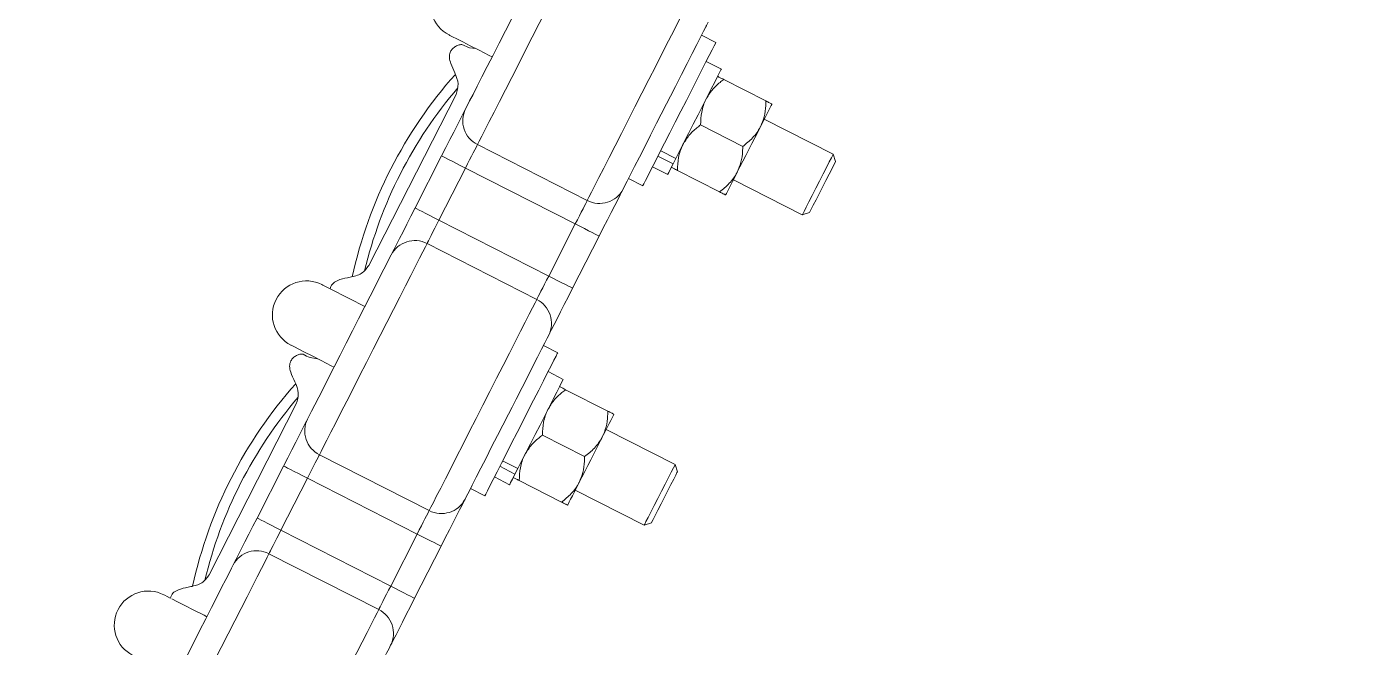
# Model space of a CAD drawing. Header units: millimetres. Extents: x 1587714 to 3094800, y -694377 to -413614.
# Drawn here: x 2058722.5 to 2058972.6, y -549981.8 to -549865.9 of the extents above; entities that cross this region are included whole.
import ezdxf

# ---------------------------------------------------------------- set-up
doc = ezdxf.new("R2010")
doc.units = ezdxf.units.MM
doc.layers.add('M0_EQUIPOS', color=7, linetype='Continuous')

# ---------------------------------------------------------------- blocks, each defined once
blk = doc.blocks.new('poste doble terminal TM1')
at = {"layer": 'M0_EQUIPOS', "linetype": 'Continuous', "lineweight": 15}
for p, q in [((1463.43, 8876.73), (1460.75, 8878.09)), ((1464.46, 8871.76), (1461.63, 8873.2)), ((1464.9, 8869.84), (1472.78, 8865.82)), ((1398.66, 8835.12), (1414.93, 8867.05)), ((1460.58, 8861.35), (1468.45, 8857.34)), ((1485.34, 8855.86), (1472.47, 8862.42)), ((1418.94, 8857.68), (1439.42, 8847.24)), ((1455.97, 8855.1), (1453.14, 8856.54)), ((1485.78, 8854.51), (1485.34, 8855.86)), ((1407.3, 8845.84), (1412.25, 8855.57)), ((1451.61, 8853.53), (1454.44, 8852.09)), ((1455.45, 8854.08), (1452.62, 8855.52)), ((1455.97, 8855.1), (1455.45, 8854.08)), ((1416.71, 8853.3), (1411.75, 8843.58)), ((1416.71, 8853.3), (1437.19, 8842.86)), ((1447.13, 8851.36), (1449.81, 8850)), ((1456.25, 8852.86), (1464.13, 8848.85)), ((1466.7, 8851.1), (1479.57, 8844.54)), ((1411.75, 8843.58), (1432.24, 8833.14)), ((1479.57, 8844.54), (1480.92, 8844.98)), ((1432.24, 8833.14), (1437.19, 8842.86)), ((1409.52, 8839.2), (1430.01, 8828.76)), ((1441.65, 8840.59), (1436.69, 8830.87)), ((1433.92, 8818.82), (1431.24, 8820.18)), ((1434.95, 8813.84), (1432.12, 8815.29)), ((1435.39, 8811.92), (1443.27, 8807.91)), ((1368.85, 8777.33), (1385.12, 8809.27)), ((1431.07, 8803.43), (1438.94, 8799.42)), ((1455.83, 8797.94), (1442.96, 8804.5)), ((1389.44, 8799.78), (1409.92, 8789.35)), ((1426.46, 8797.19), (1423.63, 8798.63)), ((1377.8, 8787.95), (1382.75, 8797.67)), ((1425.94, 8796.16), (1423.11, 8797.61)), ((1426.46, 8797.19), (1425.94, 8796.16)), ((1456.27, 8796.6), (1455.83, 8797.94)), ((1387.21, 8795.4), (1382.25, 8785.68)), ((1387.21, 8795.4), (1407.69, 8784.97)), ((1417.63, 8793.45), (1420.3, 8792.09)), ((1422.1, 8795.62), (1424.93, 8794.18)), ((1426.74, 8794.95), (1434.62, 8790.93)), ((1437.19, 8793.19), (1450.06, 8786.63)), ((1450.06, 8786.63), (1451.41, 8787.07)), ((1382.25, 8785.68), (1402.74, 8775.24)), ((1402.74, 8775.24), (1407.69, 8784.97)), ((1380.02, 8781.3), (1400.51, 8770.86)), ((1412.15, 8782.7), (1407.19, 8772.97))]:
    blk.add_line(p, q, dxfattribs=at)
at = {"layer": 'M0_EQUIPOS', "linetype": 'Continuous', "lineweight": 15, "flags": 128}
for points in [[(1438.8, 8896.67), (1438.37, 8895.81), (1437.78, 8894.66), (1437.05, 8893.22), (1436.19, 8891.53), (1435.21, 8889.61), (1434.13, 8887.48), (1432.96, 8885.2), (1431.73, 8882.78), (1430.45, 8880.28), (1429.16, 8877.73), (1427.85, 8875.17), (1426.57, 8872.65), (1425.33, 8870.21), (1424.14, 8867.89), (1423.03, 8865.72), (1422.03, 8863.73), (1421.13, 8861.98), (1420.36, 8860.47), (1419.73, 8859.24), (1419.26, 8858.3), (1418.94, 8857.68)], [(1416.72, 8864.33), (1417.02, 8864.92), (1417.48, 8865.84), (1418.11, 8867.06), (1418.87, 8868.56), (1419.76, 8870.31), (1420.76, 8872.27), (1421.84, 8874.39), (1422.98, 8876.62), (1424.15, 8878.93), (1425.34, 8881.25), (1426.5, 8883.53), (1427.62, 8885.73), (1428.67, 8887.79), (1429.63, 8889.68), (1430.48, 8891.34), (1431.19, 8892.74), (1431.76, 8893.85), (1432.17, 8894.65)], [(1439.42, 8847.24), (1439.74, 8847.87), (1440.22, 8848.8), (1440.84, 8850.03), (1441.61, 8851.54), (1442.51, 8853.3), (1443.52, 8855.28), (1444.62, 8857.45), (1445.81, 8859.78), (1447.05, 8862.22), (1448.34, 8864.74), (1449.64, 8867.29), (1450.94, 8869.84), (1452.21, 8872.34), (1453.44, 8874.76), (1454.61, 8877.05), (1455.69, 8879.17), (1456.67, 8881.09), (1457.53, 8882.79), (1458.26, 8884.22), (1458.85, 8885.38), (1459.29, 8886.23)], [(1461.56, 8879.67), (1461.15, 8878.88), (1460.59, 8877.76), (1459.87, 8876.36), (1459.03, 8874.7), (1458.07, 8872.82), (1457.01, 8870.75), (1455.89, 8868.55), (1454.96, 8866.73)], [(1461.99, 8880.53), (1461.93, 8880.39), (1461.86, 8880.27), (1461.8, 8880.15), (1461.74, 8880.04), (1461.69, 8879.94), (1461.64, 8879.84), (1461.6, 8879.75), (1461.56, 8879.67)], [(1413.64, 8878.14), (1413.8, 8878.06), (1414.29, 8877.81), (1415.09, 8877.4), (1416.19, 8876.84), (1417.58, 8876.13), (1419.24, 8875.28), (1421.14, 8874.32), (1421.67, 8874.05)], [(1416.03, 8876.35), (1417.44, 8875.77), (1418.64, 8875.59)], [(1463.43, 8876.73), (1463.35, 8876.58), (1463.11, 8876.12), (1462.73, 8875.36), (1462.19, 8874.31), (1461.53, 8873.01), (1460.76, 8871.49), (1459.88, 8869.77), (1458.93, 8867.91), (1457.93, 8865.94), (1456.89, 8863.9), (1455.85, 8861.86), (1454.83, 8859.85), (1453.84, 8857.92), (1452.93, 8856.12), (1452.1, 8854.49), (1451.37, 8853.07), (1450.77, 8851.89), (1450.31, 8850.98), (1449.99, 8850.36), (1449.83, 8850.04), (1449.81, 8850)], [(1464.46, 8871.76), (1464.38, 8871.61), (1464.14, 8871.14), (1463.75, 8870.38), (1463.23, 8869.34), (1462.58, 8868.07), (1461.82, 8866.59), (1460.99, 8864.97), (1460.12, 8863.24), (1459.22, 8861.47), (1458.32, 8859.72), (1457.47, 8858.04), (1456.67, 8856.48), (1455.97, 8855.1)], [(1454.96, 8866.73), (1454.22, 8865.27), (1453.23, 8863.33)], [(1412.25, 8855.57), (1413.04, 8857.11), (1413.8, 8858.6), (1414.51, 8860), (1415.16, 8861.27), (1415.71, 8862.36), (1416.17, 8863.26), (1416.51, 8863.92), (1416.72, 8864.33)], [(1473.91, 8865.25), (1473.87, 8865.17), (1473.76, 8864.96), (1473.58, 8864.6), (1473.33, 8864.11), (1473.02, 8863.49), (1472.64, 8862.76), (1472.22, 8861.93), (1471.75, 8861)], [(1453.23, 8863.33), (1452.37, 8861.65), (1451.23, 8859.41), (1450.15, 8857.29), (1449.16, 8855.33), (1448.27, 8853.59), (1447.5, 8852.08), (1446.88, 8850.86), (1446.41, 8849.94), (1446.11, 8849.35)], [(1467.42, 8852.52), (1467.93, 8853.51), (1468.47, 8854.56), (1469.02, 8855.65), (1469.59, 8856.76), (1470.15, 8857.87), (1470.7, 8858.96), (1471.24, 8860.01), (1471.75, 8861)], [(1418.94, 8857.68), (1418.83, 8857.47), (1418.67, 8857.14), (1418.44, 8856.7), (1418.16, 8856.15), (1417.84, 8855.51), (1417.48, 8854.81), (1417.1, 8854.07), (1416.71, 8853.3)], [(1479.57, 8844.54), (1479.66, 8844.71), (1479.9, 8845.19), (1480.3, 8845.97), (1480.82, 8846.99), (1481.43, 8848.19), (1482.11, 8849.52), (1482.8, 8850.88), (1483.48, 8852.21), (1484.09, 8853.42), (1484.61, 8854.44), (1485.01, 8855.21), (1485.26, 8855.69), (1485.34, 8855.86)], [(1416.71, 8853.3), (1415.84, 8853.74), (1415, 8854.17), (1414.23, 8854.56), (1413.56, 8854.9), (1413, 8855.19), (1412.59, 8855.4), (1412.34, 8855.52), (1412.25, 8855.57)], [(1455.45, 8854.08), (1454.97, 8853.14), (1454.64, 8852.49), (1454.46, 8852.15), (1454.44, 8852.09)], [(1485.78, 8854.51), (1485.69, 8854.35), (1485.45, 8853.88), (1485.07, 8853.12), (1484.56, 8852.13), (1483.98, 8850.98), (1483.35, 8849.75), (1482.72, 8848.51), (1482.13, 8847.36), (1481.63, 8846.38), (1481.24, 8845.62), (1481, 8845.14), (1480.92, 8844.98), (1480.92, 8844.98)], [(1465.26, 8848.27), (1465.3, 8848.35), (1465.41, 8848.56), (1465.59, 8848.92), (1465.84, 8849.41), (1466.15, 8850.03), (1466.53, 8850.76), (1466.95, 8851.59), (1467.42, 8852.52)], [(1446.11, 8849.35), (1445.9, 8848.94), (1445.56, 8848.28), (1445.11, 8847.39), (1444.55, 8846.29), (1443.9, 8845.02), (1443.19, 8843.62), (1442.43, 8842.13), (1441.65, 8840.59)], [(1402.83, 8837.09), (1403.04, 8837.5), (1403.38, 8838.16), (1403.84, 8839.05), (1404.4, 8840.15), (1405.04, 8841.42), (1405.75, 8842.82), (1406.51, 8844.31), (1407.3, 8845.84)], [(1411.75, 8843.58), (1410.88, 8844.02), (1410.05, 8844.44), (1409.28, 8844.84), (1408.6, 8845.18), (1408.05, 8845.46), (1407.64, 8845.67), (1407.38, 8845.8), (1407.3, 8845.84)], [(1437.19, 8842.86), (1437.58, 8843.63), (1437.96, 8844.38), (1438.32, 8845.08), (1438.64, 8845.71), (1438.92, 8846.26), (1439.15, 8846.71), (1439.32, 8847.04), (1439.42, 8847.24)], [(1411.75, 8843.58), (1411.36, 8842.81), (1410.98, 8842.06), (1410.63, 8841.36), (1410.3, 8840.73), (1410.02, 8840.18), (1409.8, 8839.73), (1409.63, 8839.4), (1409.52, 8839.2)], [(1441.65, 8840.59), (1441.56, 8840.64), (1441.31, 8840.76), (1440.9, 8840.97), (1440.34, 8841.26), (1439.67, 8841.6), (1438.9, 8841.99), (1438.06, 8842.42), (1437.19, 8842.86)], [(1409.52, 8839.2), (1409.21, 8838.58), (1408.74, 8837.66), (1408.13, 8836.45), (1407.37, 8834.98), (1406.49, 8833.25), (1405.5, 8831.31), (1404.42, 8829.18), (1403.25, 8826.9), (1402.03, 8824.49), (1400.77, 8822.01), (1399.48, 8819.49), (1398.2, 8816.97), (1396.93, 8814.49), (1395.71, 8812.08), (1394.54, 8809.8), (1393.46, 8807.67), (1392.47, 8805.72), (1391.59, 8804), (1390.84, 8802.52), (1390.22, 8801.32), (1389.75, 8800.4), (1389.44, 8799.78)], [(1387.22, 8806.43), (1387.51, 8807.01), (1387.96, 8807.9), (1388.57, 8809.08), (1389.31, 8810.54), (1390.17, 8812.23), (1391.14, 8814.13), (1392.19, 8816.19), (1393.3, 8818.37), (1394.45, 8820.62), (1395.61, 8822.9), (1396.75, 8825.15), (1397.86, 8827.33), (1398.91, 8829.39), (1399.88, 8831.28), (1400.74, 8832.98), (1401.48, 8834.43), (1402.09, 8835.62), (1402.54, 8836.51), (1402.83, 8837.09)], [(1397.92, 8827.45), (1397.4, 8827.72), (1395.5, 8828.68), (1393.84, 8829.53), (1392.45, 8830.24), (1391.34, 8830.8), (1390.54, 8831.21), (1390.06, 8831.46), (1389.9, 8831.54)], [(1430.01, 8828.76), (1430.11, 8828.96), (1430.28, 8829.3), (1430.51, 8829.74), (1430.79, 8830.29), (1431.11, 8830.92), (1431.46, 8831.62), (1431.84, 8832.37), (1432.24, 8833.14)], [(1436.69, 8830.87), (1435.91, 8829.33), (1435.15, 8827.84), (1434.43, 8826.44), (1433.79, 8825.17), (1433.23, 8824.07), (1432.77, 8823.18), (1432.44, 8822.52), (1432.23, 8822.11)], [(1436.69, 8830.87), (1436.61, 8830.91), (1436.35, 8831.04), (1435.94, 8831.25), (1435.39, 8831.53), (1434.71, 8831.88), (1433.94, 8832.27), (1433.11, 8832.7), (1432.24, 8833.14)], [(1409.92, 8789.35), (1410.24, 8789.96), (1410.7, 8790.88), (1411.32, 8792.09), (1412.07, 8793.56), (1412.95, 8795.29), (1413.94, 8797.23), (1415.03, 8799.36), (1416.19, 8801.65), (1417.41, 8804.05), (1418.68, 8806.53), (1419.96, 8809.05), (1421.25, 8811.57), (1422.51, 8814.06), (1423.74, 8816.46), (1424.9, 8818.74), (1425.99, 8820.87), (1426.98, 8822.82), (1427.86, 8824.54), (1428.61, 8826.02), (1429.22, 8827.23), (1429.69, 8828.14), (1430.01, 8828.76)], [(1432.23, 8822.11), (1431.93, 8821.53), (1431.48, 8820.64), (1430.88, 8819.46), (1430.14, 8818), (1429.27, 8816.31), (1428.31, 8814.41), (1427.26, 8812.35), (1426.15, 8810.17), (1425.39, 8808.68)], [(1384.13, 8820.22), (1384.29, 8820.14), (1384.78, 8819.89), (1385.58, 8819.49), (1386.68, 8818.92), (1388.07, 8818.21), (1389.73, 8817.37), (1391.63, 8816.4), (1392.16, 8816.13)], [(1433.92, 8818.82), (1433.84, 8818.66), (1433.6, 8818.2), (1433.22, 8817.44), (1432.69, 8816.4), (1432.02, 8815.1), (1431.25, 8813.57), (1430.37, 8811.86), (1429.42, 8809.99), (1428.42, 8808.02), (1427.38, 8805.99), (1426.34, 8803.94), (1425.32, 8801.93), (1424.33, 8800.01), (1423.42, 8798.21), (1422.59, 8796.58), (1421.86, 8795.16), (1421.26, 8793.98), (1420.8, 8793.06), (1420.48, 8792.44), (1420.32, 8792.13), (1420.3, 8792.09)], [(1434.95, 8813.84), (1434.87, 8813.69), (1434.63, 8813.23), (1434.25, 8812.47), (1433.72, 8811.43), (1433.07, 8810.15), (1432.31, 8808.68), (1431.49, 8807.05), (1430.61, 8805.32), (1429.71, 8803.56), (1428.81, 8801.8), (1427.96, 8800.12), (1427.16, 8798.57), (1426.46, 8797.19)], [(1425.39, 8808.68), (1424.71, 8807.35), (1423.67, 8805.32)], [(1382.75, 8797.67), (1383.54, 8799.21), (1384.3, 8800.7), (1385.01, 8802.1), (1385.66, 8803.37), (1386.22, 8804.47), (1386.67, 8805.36), (1387.01, 8806.02), (1387.22, 8806.43)], [(1444.4, 8807.33), (1444.36, 8807.26), (1444.25, 8807.04), (1444.07, 8806.69), (1443.82, 8806.19), (1443.51, 8805.58), (1443.13, 8804.85), (1442.71, 8804.01), (1442.24, 8803.09)], [(1423.67, 8805.32), (1422.69, 8803.39), (1421.58, 8801.22), (1420.53, 8799.16), (1419.57, 8797.26), (1418.7, 8795.56), (1417.96, 8794.11), (1417.36, 8792.92), (1416.9, 8792.03), (1416.61, 8791.46)], [(1437.91, 8794.6), (1438.42, 8795.6), (1438.96, 8796.65), (1439.51, 8797.74), (1440.08, 8798.84), (1440.64, 8799.95), (1441.2, 8801.04), (1441.73, 8802.09), (1442.24, 8803.09)], [(1389.44, 8799.78), (1389.34, 8799.58), (1389.17, 8799.25), (1388.94, 8798.8), (1388.66, 8798.25), (1388.34, 8797.62), (1387.98, 8796.92), (1387.6, 8796.17), (1387.21, 8795.4)], [(1387.21, 8795.4), (1386.34, 8795.85), (1385.5, 8796.27), (1384.73, 8796.66), (1384.06, 8797.01), (1383.5, 8797.29), (1383.09, 8797.5), (1382.84, 8797.63), (1382.75, 8797.67)], [(1425.94, 8796.16), (1425.46, 8795.23), (1425.13, 8794.58), (1424.95, 8794.23), (1424.93, 8794.18)], [(1450.06, 8786.63), (1450.15, 8786.79), (1450.39, 8787.28), (1450.79, 8788.05), (1451.31, 8789.07), (1451.92, 8790.28), (1452.6, 8791.6), (1453.29, 8792.97), (1453.97, 8794.29), (1454.58, 8795.5), (1455.11, 8796.52), (1455.5, 8797.3), (1455.75, 8797.78), (1455.83, 8797.94)], [(1456.27, 8796.6), (1456.18, 8796.44), (1455.94, 8795.96), (1455.56, 8795.2), (1455.05, 8794.22), (1454.47, 8793.07), (1453.84, 8791.83), (1453.21, 8790.6), (1452.62, 8789.45), (1452.12, 8788.46), (1451.73, 8787.7), (1451.49, 8787.23), (1451.41, 8787.07), (1451.41, 8787.07)], [(1435.75, 8790.36), (1435.79, 8790.43), (1435.9, 8790.65), (1436.08, 8791), (1436.33, 8791.49), (1436.65, 8792.11), (1437.02, 8792.84), (1437.44, 8793.68), (1437.91, 8794.6)], [(1416.61, 8791.46), (1416.4, 8791.05), (1416.06, 8790.38), (1415.61, 8789.49), (1415.05, 8788.39), (1414.4, 8787.13), (1413.69, 8785.73), (1412.93, 8784.23), (1412.15, 8782.7)], [(1407.69, 8784.97), (1408.08, 8785.73), (1408.46, 8786.48), (1408.82, 8787.18), (1409.14, 8787.81), (1409.42, 8788.36), (1409.65, 8788.81), (1409.82, 8789.14), (1409.92, 8789.35)], [(1373.34, 8779.19), (1373.55, 8779.6), (1373.88, 8780.26), (1374.34, 8781.16), (1374.9, 8782.25), (1375.54, 8783.52), (1376.26, 8784.92), (1377.02, 8786.41), (1377.8, 8787.95)], [(1382.25, 8785.68), (1381.39, 8786.12), (1380.55, 8786.55), (1379.78, 8786.94), (1379.1, 8787.28), (1378.55, 8787.57), (1378.14, 8787.78), (1377.88, 8787.91), (1377.8, 8787.95)], [(1382.25, 8785.68), (1381.86, 8784.91), (1381.48, 8784.17), (1381.13, 8783.47), (1380.8, 8782.83), (1380.52, 8782.28), (1380.3, 8781.84), (1380.13, 8781.51), (1380.02, 8781.3)], [(1412.15, 8782.7), (1412.06, 8782.74), (1411.81, 8782.87), (1411.4, 8783.08), (1410.84, 8783.36), (1410.17, 8783.71), (1409.4, 8784.1), (1408.56, 8784.52), (1407.69, 8784.97)], [(1380.02, 8781.3), (1379.7, 8780.68), (1379.23, 8779.74), (1378.6, 8778.51), (1377.83, 8777), (1376.94, 8775.24), (1375.93, 8773.26), (1374.82, 8771.09), (1373.64, 8768.77), (1372.39, 8766.32), (1371.11, 8763.81), (1369.81, 8761.25), (1368.51, 8758.7), (1367.23, 8756.2), (1366, 8753.78), (1364.84, 8751.49), (1363.75, 8749.37), (1362.77, 8747.45), (1361.91, 8745.75), (1361.18, 8744.32), (1360.59, 8743.17), (1360.16, 8742.31)], [(1357.89, 8748.87), (1358.29, 8749.67), (1358.86, 8750.78), (1359.57, 8752.18), (1360.42, 8753.84), (1361.38, 8755.72), (1362.43, 8757.79), (1363.55, 8759.99), (1364.72, 8762.27), (1365.9, 8764.59), (1367.07, 8766.9), (1368.21, 8769.13), (1369.29, 8771.25), (1370.29, 8773.21), (1371.18, 8774.96), (1371.94, 8776.46), (1372.57, 8777.68), (1373.03, 8778.6), (1373.34, 8779.19)], [(1361.57, 8773.02), (1361.03, 8773.29), (1360.55, 8773.54), (1360.39, 8773.62)], [(1400.51, 8770.86), (1400.61, 8771.07), (1400.78, 8771.4), (1401.01, 8771.85), (1401.29, 8772.39), (1401.61, 8773.03), (1401.97, 8773.73), (1402.35, 8774.47), (1402.74, 8775.24)], [(1407.19, 8772.97), (1407.11, 8773.02), (1406.85, 8773.15), (1406.44, 8773.36), (1405.89, 8773.64), (1405.21, 8773.98), (1404.44, 8774.37), (1403.61, 8774.8), (1402.74, 8775.24)], [(1368.42, 8769.53), (1367.89, 8769.8), (1365.99, 8770.77), (1364.33, 8771.61), (1362.94, 8772.32), (1361.88, 8772.86)], [(1380.64, 8731.88), (1381.08, 8732.73), (1381.66, 8733.88), (1382.39, 8735.32), (1383.26, 8737.01), (1384.24, 8738.94), (1385.32, 8741.06), (1386.48, 8743.35), (1387.72, 8745.76), (1388.99, 8748.26), (1390.29, 8750.81), (1391.59, 8753.37), (1392.88, 8755.89), (1394.12, 8758.33), (1395.3, 8760.66), (1396.41, 8762.83), (1397.42, 8764.81), (1398.32, 8766.57), (1399.08, 8768.07), (1399.71, 8769.3), (1400.19, 8770.24), (1400.51, 8770.86)], [(1407.19, 8772.97), (1406.41, 8771.44), (1405.65, 8769.94), (1404.94, 8768.54), (1404.29, 8767.27), (1403.73, 8766.18), (1403.28, 8765.29), (1402.94, 8764.62), (1402.73, 8764.21)], [(1402.73, 8764.21), (1402.43, 8763.62), (1401.96, 8762.7), (1401.34, 8761.48), (1400.57, 8759.98), (1399.68, 8758.23), (1398.68, 8756.27), (1397.6, 8754.15), (1396.46, 8751.92), (1395.81, 8750.64)]]:
    blk.add_lwpolyline(points, dxfattribs=at)
at = {"layer": 'M0_EQUIPOS', "linetype": 'Continuous', "lineweight": 15}
for centre, radius, start, end in [((1416.52, 8883.8), 6.35, 63, 243), ((1477.22, 8815.2), 83.57, 138.3044, 167.6956), ((1477.22, 8815.2), 81.57, 139.4082, 166.5918), ((1421.15, 8862.12), 4.96, 153.4802, 243.4824), ((1441.71, 8851.64), 4.96, 242.5309, 332.5155), ((1407.23, 8834.8), 4.96, 62.5267, 152.5049), ((1387.01, 8825.88), 6.35, 63, 243), ((1427.79, 8824.32), 4.96, 333.4811, 63.4865), ((1389.4, 8823.44), 5.75, 238.4062, 266.9008), ((1447.41, 8757.42), 83.57, 138.3044, 167.6956), ((1447.41, 8757.42), 81.57, 139.4082, 166.5918), ((1391.65, 8804.22), 4.96, 153.4797, 243.482), ((1412.21, 8793.75), 4.96, 242.5306, 332.5159), ((1377.73, 8776.9), 4.96, 62.5267, 152.5052), ((1357.5, 8767.97), 6.35, 63, 243), ((1398.29, 8766.43), 4.96, 333.4801, 63.4865)]:
    blk.add_arc(centre, radius, start, end, dxfattribs=at)
for points, knots in [([(1416.03, 8876.35), (1415.8, 8876.33), (1415.32, 8876.3), (1414.69, 8875.94), (1414.17, 8875.48), (1413.73, 8874.81), (1413.64, 8873.86), (1414.02, 8872.55), (1414.75, 8871.02), (1415.54, 8869.06), (1415.13, 8867.71), (1414.93, 8867.05)], [0, 0, 0, 0, 0.0625738, 0.1289738, 0.1944291, 0.2534412, 0.3455145, 0.4461485, 0.6225005, 0.8183544, 1, 1, 1, 1]), ([(1461.61, 8866.17), (1461.95, 8866.74), (1462.66, 8867.91), (1463.88, 8869.05), (1464.67, 8869.66), (1464.9, 8869.84)], [0, 0, 0, 0, 0.406217, 0.827297, 1, 1, 1, 1]), ([(1463.77, 8870.41), (1463.77, 8870.41), (1463.78, 8870.41), (1463.97, 8870.31), (1464.42, 8870.08), (1464.78, 8869.9), (1464.9, 8869.84)], [0, 0, 0, 0, 0.066546, 0.435289, 0.814559, 1, 1, 1, 1]), ([(1460.58, 8861.35), (1460.62, 8862.16), (1460.7, 8863.81), (1461.22, 8865.4), (1461.6, 8866.15), (1461.61, 8866.17)], [0, 0, 0, 0, 0.484273, 0.986319, 1, 1, 1, 1]), ([(1471.75, 8861), (1472.01, 8861.62), (1472.54, 8862.87), (1472.74, 8864.54), (1472.77, 8865.53), (1472.78, 8865.82)], [0, 0, 0, 0, 0.406209, 0.827199, 1, 1, 1, 1]), ([(1473.91, 8865.25), (1473.91, 8865.25), (1473.9, 8865.25), (1473.71, 8865.35), (1473.26, 8865.58), (1472.9, 8865.76), (1472.78, 8865.82)], [0, 0, 0, 0, 0.066546, 0.435289, 0.814553, 1, 1, 1, 1]), ([(1457.28, 8857.68), (1457.63, 8858.25), (1458.33, 8859.42), (1459.56, 8860.57), (1460.35, 8861.17), (1460.58, 8861.35)], [0, 0, 0, 0, 0.406298, 0.827304, 1, 1, 1, 1]), ([(1468.45, 8857.34), (1469.09, 8857.85), (1470.38, 8858.88), (1471.35, 8860.23), (1471.74, 8860.98), (1471.75, 8861)], [0, 0, 0, 0, 0.484286, 0.986285, 1, 1, 1, 1]), ([(1456.25, 8852.86), (1456.29, 8853.67), (1456.37, 8855.32), (1456.89, 8856.91), (1457.27, 8857.66), (1457.28, 8857.68)], [0, 0, 0, 0, 0.484341, 0.986437, 1, 1, 1, 1]), ([(1467.42, 8852.52), (1467.68, 8853.13), (1468.21, 8854.39), (1468.42, 8856.05), (1468.45, 8857.05), (1468.45, 8857.34)], [0, 0, 0, 0, 0.406295, 0.827219, 1, 1, 1, 1]), ([(1455.12, 8853.44), (1455.12, 8853.44), (1455.13, 8853.43), (1455.32, 8853.34), (1455.77, 8853.11), (1456.13, 8852.92), (1456.25, 8852.86)], [0, 0, 0, 0, 0.066546, 0.435289, 0.814559, 1, 1, 1, 1]), ([(1464.13, 8848.85), (1464.76, 8849.36), (1466.05, 8850.39), (1467.03, 8851.75), (1467.41, 8852.5), (1467.42, 8852.52)], [0, 0, 0, 0, 0.484399, 0.986404, 1, 1, 1, 1]), ([(1465.26, 8848.27), (1465.26, 8848.27), (1465.25, 8848.28), (1465.07, 8848.37), (1464.61, 8848.6), (1464.25, 8848.79), (1464.13, 8848.85)], [0, 0, 0, 0, 0.0665479, 0.4353009, 0.8145758, 1, 1, 1, 1]), ([(1391.44, 8830.75), (1391.48, 8830.91), (1391.59, 8831.4), (1392.23, 8832.08), (1393.51, 8832.6), (1395.23, 8832.92), (1397.35, 8833.4), (1398.24, 8834.56), (1398.66, 8835.12)], [0, 0, 0, 0, 0.053855, 0.17098, 0.296436, 0.519167, 0.769119, 1, 1, 1, 1]), ([(1386.39, 8818.54), (1386.18, 8818.55), (1385.74, 8818.58), (1385.1, 8818.3), (1384.54, 8817.89), (1384, 8817.24), (1383.79, 8816.26), (1384.13, 8814.91), (1384.88, 8813.34), (1385.74, 8811.34), (1385.32, 8809.94), (1385.12, 8809.27)], [0, 0, 0, 0, 0.056071, 0.115836, 0.183293, 0.245823, 0.339203, 0.439185, 0.616702, 0.815971, 1, 1, 1, 1]), ([(1432.1, 8808.25), (1432.44, 8808.83), (1433.15, 8809.99), (1434.37, 8811.14), (1435.16, 8811.74), (1435.39, 8811.92)], [0, 0, 0, 0, 0.406293, 0.827219, 1, 1, 1, 1]), ([(1434.26, 8812.5), (1434.26, 8812.5), (1434.27, 8812.49), (1434.46, 8812.4), (1434.91, 8812.17), (1435.27, 8811.98), (1435.39, 8811.92)], [0, 0, 0, 0, 0.066547, 0.435287, 0.814582, 1, 1, 1, 1]), ([(1431.07, 8803.43), (1431.11, 8804.25), (1431.19, 8805.9), (1431.71, 8807.48), (1432.09, 8808.23), (1432.1, 8808.25)], [0, 0, 0, 0, 0.48434, 0.986322, 1, 1, 1, 1]), ([(1442.24, 8803.09), (1442.5, 8803.7), (1443.03, 8804.96), (1443.24, 8806.62), (1443.26, 8807.62), (1443.27, 8807.91)], [0, 0, 0, 0, 0.40621, 0.827198, 1, 1, 1, 1]), ([(1444.4, 8807.33), (1444.4, 8807.33), (1444.39, 8807.34), (1444.21, 8807.43), (1443.75, 8807.66), (1443.39, 8807.85), (1443.27, 8807.91)], [0, 0, 0, 0, 0.066546, 0.435289, 0.814559, 1, 1, 1, 1]), ([(1427.77, 8799.77), (1428.12, 8800.34), (1428.82, 8801.5), (1430.05, 8802.65), (1430.84, 8803.26), (1431.07, 8803.43)], [0, 0, 0, 0, 0.406297, 0.827217, 1, 1, 1, 1]), ([(1438.94, 8799.42), (1439.58, 8799.93), (1440.87, 8800.96), (1441.84, 8802.31), (1442.23, 8803.07), (1442.24, 8803.09)], [0, 0, 0, 0, 0.4842806, 0.986285, 1, 1, 1, 1]), ([(1426.74, 8794.95), (1426.78, 8795.76), (1426.86, 8797.41), (1427.38, 8798.99), (1427.76, 8799.75), (1427.77, 8799.77)], [0, 0, 0, 0, 0.4843455, 0.9863112, 1, 1, 1, 1]), ([(1437.91, 8794.6), (1438.17, 8795.22), (1438.7, 8796.47), (1438.91, 8798.14), (1438.94, 8799.13), (1438.94, 8799.42)], [0, 0, 0, 0, 0.406213, 0.827197, 1, 1, 1, 1]), ([(1425.61, 8795.52), (1425.61, 8795.52), (1425.62, 8795.52), (1425.81, 8795.42), (1426.26, 8795.19), (1426.62, 8795.01), (1426.74, 8794.95)], [0, 0, 0, 0, 0.066547, 0.435301, 0.814576, 1, 1, 1, 1]), ([(1434.62, 8790.93), (1435.25, 8791.44), (1436.54, 8792.48), (1437.52, 8793.83), (1437.9, 8794.58), (1437.91, 8794.6)], [0, 0, 0, 0, 0.484282, 0.986275, 1, 1, 1, 1]), ([(1435.75, 8790.36), (1435.75, 8790.36), (1435.74, 8790.36), (1435.56, 8790.46), (1435.1, 8790.69), (1434.74, 8790.87), (1434.62, 8790.93)], [0, 0, 0, 0, 0.066546, 0.435289, 0.814556, 1, 1, 1, 1]), ([(1361.63, 8772.99), (1361.67, 8773.17), (1361.81, 8773.68), (1362.49, 8774.33), (1363.77, 8774.83), (1365.47, 8775.14), (1367.56, 8775.64), (1368.43, 8776.78), (1368.85, 8777.33)], [0, 0, 0, 0, 0.061544, 0.177392, 0.302692, 0.524034, 0.771256, 1, 1, 1, 1])]:
    blk.add_open_spline(points, degree=3, knots=knots, dxfattribs=at)

msp = doc.modelspace()

# ---------------------------------------------------------------- linework, layer by layer
at = {"color": 4}
msp.add_arc((2076163.0034, -177327.3204), 372826.9307, 267.236281516, 274.650016118, dxfattribs=at)
at = {"color": 5}
msp.add_arc((2085369.8717, -169420.2558), 381310.2921, 265.828976344, 273.159748526, dxfattribs=at)

# ---------------------------------------------------------------- block references
msp.add_blockref('poste doble terminal TM1', (2057387.7201, -558745.6049))

doc.saveas('drawing.dxf')
